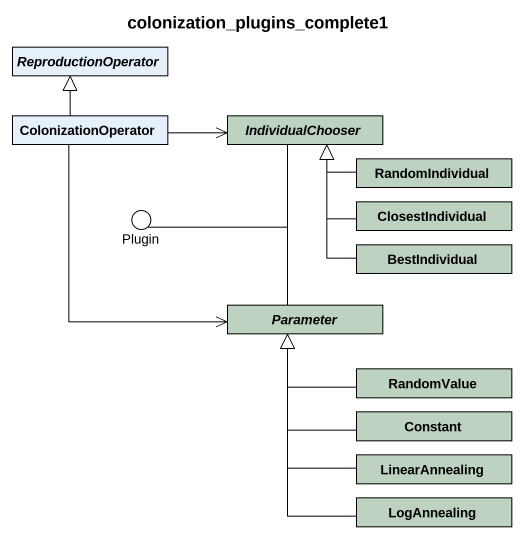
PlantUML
@startuml
title colonization_plugins_complete1
allowmixing
hide circle
hide empty members
abstract class ReproductionOperator
class ColonizationOperator
abstract class IndividualChooser #BDD2C1
class RandomIndividual #BDD2C1
() Plugin
class ClosestIndividual #BDD2C1
class BestIndividual #BDD2C1
abstract class Parameter #BDD2C1
class RandomValue #BDD2C1
class Constant #BDD2C1
class LinearAnnealing #BDD2C1
class LogAnnealing #BDD2C1
ColonizationOperator -up-|> ReproductionOperator
IndividualChooser <-left- ColonizationOperator
IndividualChooser -left- Plugin
RandomIndividual -left-|> IndividualChooser
ClosestIndividual -up-|> IndividualChooser
BestIndividual -up-|> IndividualChooser
Parameter <-up- ColonizationOperator
Parameter <-up- ColonizationOperator
Parameter <-up- ColonizationOperator
Parameter -up- Plugin
RandomValue -left-|> Parameter
Constant -up-|> Parameter
LinearAnnealing -up-|> Parameter
LogAnnealing -up-|> Parameter
@enduml
